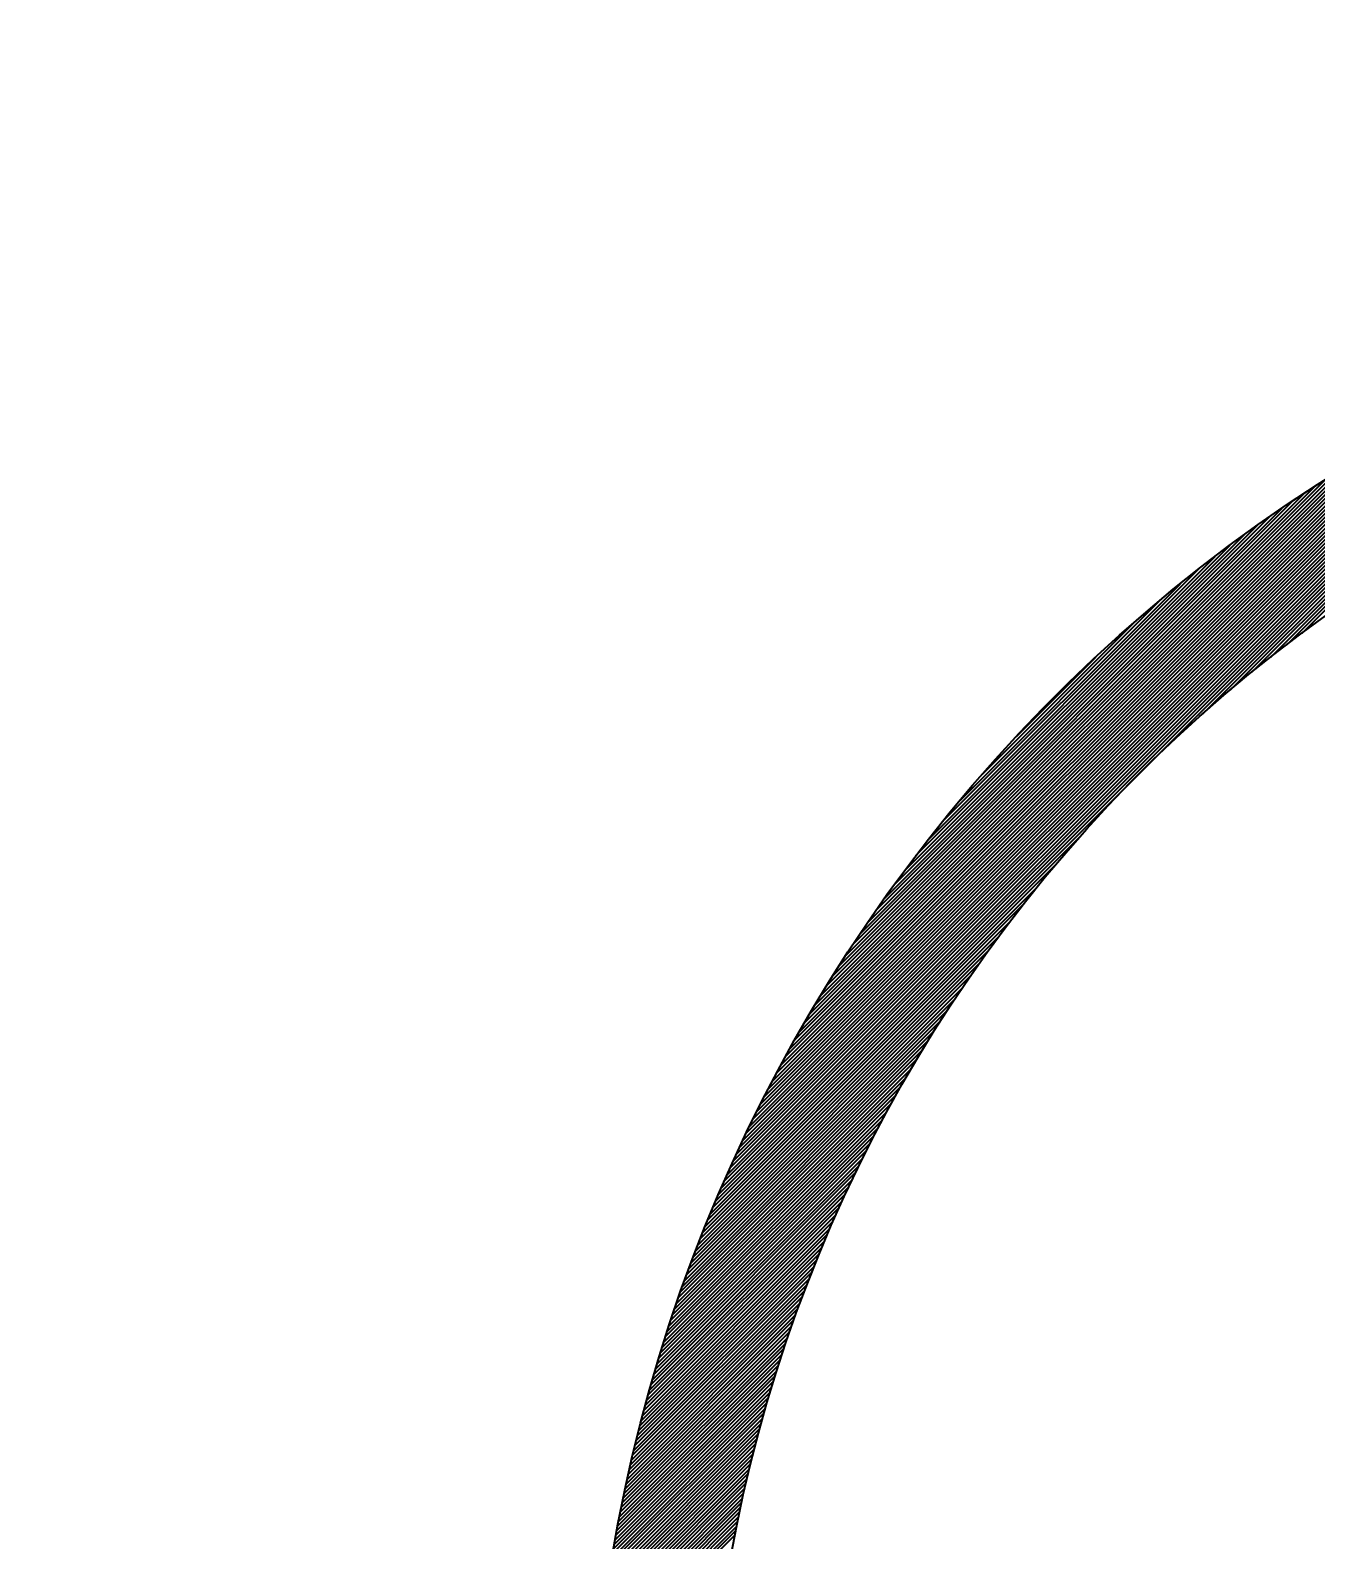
# Model space of a CAD drawing. Header units: inches. Extents: x 21 to 120937, y -15239 to 12027.
# Drawn here: x 904.53 to 911.56, y 1065.42 to 1073.69 of the extents above; entities that cross this region are included whole.
import ezdxf

# ---------------------------------------------------------------- set-up
doc = ezdxf.new("R2010")
doc.units = ezdxf.units.IN
doc.header["$MEASUREMENT"] = 0
doc.layers.add('ONDOCS', color=7, linetype='Continuous', lineweight=0)

# ---------------------------------------------------------------- blocks, each defined once
blk = doc.blocks.new('240 BORDER A2')
at = {"layer": 'ONDOCS', "color": 7, "linetype": 'Continuous', "lineweight": -3, "ltscale": 100}
for p, q in [((576.6011, 58.6356), (577.7032, 59.7377)), ((574.3811, 56.5005), (577.5588, 59.6782)), ((576.2236, 58.3289), (577.5834, 59.6887)), ((576.3288, 58.4199), (577.6077, 59.6989)), ((576.4109, 58.488), (577.6319, 59.7089)), ((576.4812, 58.5441), (577.6558, 59.7187)), ((576.5438, 58.5926), (577.6796, 59.7283)), ((574.3918, 56.5254), (577.534, 59.6675)), ((574.4027, 56.5504), (577.5089, 59.6566)), ((574.4138, 56.5757), (577.4836, 59.6455)), ((574.4252, 56.6013), (577.4581, 59.6341)), ((574.4369, 56.6271), (577.4322, 59.6224)), ((574.4488, 56.6531), (577.4062, 59.6105)), ((574.4611, 56.6795), (577.3798, 59.5982)), ((574.4736, 56.7062), (577.3531, 59.5857)), ((574.4864, 56.7331), (577.3262, 59.5729)), ((574.4995, 56.7604), (577.2989, 59.5598)), ((574.513, 56.788), (577.2713, 59.5463)), ((574.5268, 56.816), (577.2433, 59.5325)), ((574.541, 56.8443), (577.215, 59.5183)), ((574.5556, 56.873), (577.1863, 59.5037)), ((574.5705, 56.9021), (577.1572, 59.4888)), ((574.5859, 56.9316), (577.1277, 59.4734)), ((574.6017, 56.9616), (577.0977, 59.4576)), ((574.618, 56.992), (577.0673, 59.4413)), ((574.6348, 57.023), (577.0363, 59.4245)), ((574.6522, 57.0544), (577.0049, 59.4071)), ((574.67, 57.0865), (576.9728, 59.3893)), ((574.6885, 57.1191), (576.9402, 59.3708)), ((574.7076, 57.1523), (576.907, 59.3517)), ((574.7274, 57.1863), (576.873, 59.3319)), ((574.748, 57.221), (576.8383, 59.3113)), ((574.7693, 57.2565), (576.8029, 59.29)), ((574.7915, 57.2928), (576.7665, 59.2678)), ((574.8147, 57.3301), (576.7292, 59.2446)), ((574.8389, 57.3684), (576.6909, 59.2204)), ((574.8642, 57.4079), (576.6514, 59.1951)), ((574.8908, 57.4487), (576.6106, 59.1685)), ((574.9189, 57.4909), (576.5684, 59.1404)), ((574.9486, 57.5347), (576.5246, 59.1107)), ((574.9801, 57.5804), (576.4789, 59.0792)), ((575.0139, 57.6283), (576.431, 59.0454)), ((575.0502, 57.6787), (576.3806, 59.0091)), ((575.0896, 57.7323), (576.327, 58.9697)), ((575.1329, 57.7897), (576.2696, 58.9265)), ((575.1812, 57.8521), (576.2072, 58.8781)), ((575.2363, 57.9215), (576.1379, 58.823)), ((575.3017, 58.001), (576.0583, 58.7576)), ((575.385, 58.0984), (575.9609, 58.6743)), ((575.5154, 58.2429), (575.8164, 58.5439)), ((574.3706, 56.4759), (575.7533, 57.8586)), ((574.3604, 56.4516), (575.6623, 57.7534)), ((574.3504, 56.4274), (575.5942, 57.6713)), ((574.3406, 56.4035), (575.5381, 57.601)), ((574.331, 56.3797), (575.4896, 57.5384)), ((574.3216, 56.3562), (575.4466, 57.4811)), ((574.3033, 56.3096), (575.3718, 57.3781)), ((574.3123, 56.3328), (575.4076, 57.428)), ((574.2944, 56.2866), (575.3388, 57.3309)), ((574.2857, 56.2638), (575.3079, 57.286)), ((574.2772, 56.2411), (575.279, 57.2429)), ((574.2606, 56.1962), (575.2259, 57.1615)), ((574.2688, 56.2186), (575.2517, 57.2014)), ((574.2526, 56.1741), (575.2013, 57.1228)), ((574.237, 56.1301), (575.1556, 57.0487)), ((574.2447, 56.152), (575.1779, 57.0852)), ((574.2219, 56.0868), (575.1136, 56.9785)), ((574.2294, 56.1084), (575.1342, 57.0132)), ((574.2146, 56.0653), (575.0939, 56.9446)), ((574.2003, 56.0228), (575.0565, 56.879)), ((574.2074, 56.044), (575.0749, 56.9115)), ((574.1866, 55.9808), (575.0217, 56.8159)), ((574.1934, 56.0017), (575.0388, 56.8472)), ((574.1734, 55.9393), (574.9891, 56.755)), ((574.18, 55.96), (575.0052, 56.7852)), ((574.1607, 55.8983), (574.9585, 56.6961)), ((574.167, 55.9187), (574.9736, 56.7253)), ((574.1484, 55.8577), (574.9296, 56.639)), ((574.1544, 55.8779), (574.9439, 56.6673)), ((574.1365, 55.8175), (574.9023, 56.5834)), ((574.1424, 55.8376), (574.9158, 56.611)), ((574.1251, 55.7778), (574.8765, 56.5292)), ((574.1307, 55.7976), (574.8892, 56.5561)), ((574.114, 55.7385), (574.8519, 56.4764)), ((574.1195, 55.7581), (574.864, 56.5027)), ((574.1034, 55.6996), (574.8286, 56.4247)), ((574.1087, 55.719), (574.8401, 56.4504)), ((574.0881, 55.6419), (574.7956, 56.3493)), ((574.0931, 55.661), (574.8063, 56.3742)), ((574.0982, 55.6803), (574.8173, 56.3993)), ((574.0784, 55.6039), (574.7748, 56.3003)), ((574.0832, 55.6229), (574.7851, 56.3247)), ((574.0691, 55.5662), (574.755, 56.2522)), ((574.0737, 55.585), (574.7648, 56.2761)), ((574.0556, 55.5104), (574.7269, 56.1816)), ((574.06, 55.5289), (574.7361, 56.205)), ((574.0645, 55.5475), (574.7454, 56.2285)), ((574.0471, 55.4736), (574.7091, 56.1356)), ((574.0513, 55.4919), (574.7179, 56.1585)), ((574.0348, 55.4189), (574.6838, 56.0679)), ((574.0388, 55.437), (574.6921, 56.0903)), ((574.0429, 55.4553), (574.7005, 56.1129)), ((574.0233, 55.3649), (574.6601, 56.0017)), ((574.0271, 55.3828), (574.6678, 56.0236)), ((574.0309, 55.4008), (574.6758, 56.0457)), ((574.0159, 55.3293), (574.6451, 55.9584)), ((574.0196, 55.3471), (574.6525, 55.98)), ((574.0054, 55.2763), (574.6236, 55.8945)), ((574.0089, 55.2939), (574.6306, 55.9157)), ((574.0124, 55.3116), (574.6378, 55.937)), ((573.9955, 55.224), (574.6034, 55.8319)), ((573.9987, 55.2414), (574.61, 55.8526)), ((574.0021, 55.2588), (574.6167, 55.8735)), ((573.9862, 55.1722), (574.5843, 55.7704)), ((573.9892, 55.1894), (574.5906, 55.7908)), ((573.9923, 55.2067), (574.5969, 55.8113)), ((573.9803, 55.1381), (574.5722, 55.73)), ((573.9832, 55.1551), (574.5782, 55.7501)), ((573.9719, 55.0872), (574.555, 55.6703)), ((573.9746, 55.1041), (574.5606, 55.6901)), ((573.9774, 55.1211), (574.5664, 55.71)), ((573.964, 55.0369), (574.5387, 55.6116)), ((573.9666, 55.0536), (574.544, 55.6311)), ((573.9692, 55.0704), (574.5494, 55.6506)), ((573.9566, 54.9871), (574.5233, 55.5538)), ((573.959, 55.0037), (574.5283, 55.573)), ((573.9615, 55.0203), (574.5334, 55.5922)), ((573.9497, 54.9378), (574.5088, 55.4969)), ((573.952, 54.9542), (574.5135, 55.5158)), ((573.9543, 54.9706), (574.5184, 55.5347)), ((573.9433, 54.889), (574.4952, 55.4408)), ((573.9454, 54.9052), (574.4996, 55.4594)), ((573.9475, 54.9215), (574.5042, 55.4781)), ((573.9374, 54.8406), (574.4823, 55.3855)), ((573.9393, 54.8566), (574.4865, 55.4039)), ((573.9413, 54.8728), (574.4908, 55.4223)), ((573.9301, 54.7768), (574.4663, 55.3129)), ((573.9318, 54.7926), (574.4702, 55.331)), ((573.9336, 54.8086), (574.4741, 55.3491)), ((573.9355, 54.8245), (574.4782, 55.3672)), ((573.9252, 54.7294), (574.4551, 55.2594)), ((573.9268, 54.7451), (574.4588, 55.2771)), ((573.9284, 54.7609), (574.4625, 55.295)), ((573.9206, 54.6824), (574.4446, 55.2064)), ((573.9221, 54.6981), (574.4481, 55.224)), ((573.9236, 54.7137), (574.4516, 55.2416))]:
    blk.add_line(p, q, dxfattribs=at)
at = {"layer": 'ONDOCS', "color": 7, "linetype": 'Continuous', "lineweight": -3, "ltscale": 100, "extrusion": (0, 0, -1)}
for centre, radius, start, end in [((-579.9319, 54.1274), 6.0368, 341.37984, 224.49645), ((-579.9368, 54.1454), 5.5937, 344.88908, 224.52704)]:
    blk.add_arc(centre, radius, start, end, dxfattribs=at)

msp = doc.modelspace()

# ---------------------------------------------------------------- block references
at = {"xscale": 1.44, "yscale": 1.44, "zscale": 1.44}
msp.add_blockref('240 BORDER A2', (81.1844, 985.952), dxfattribs=at)

doc.saveas('drawing.dxf')
